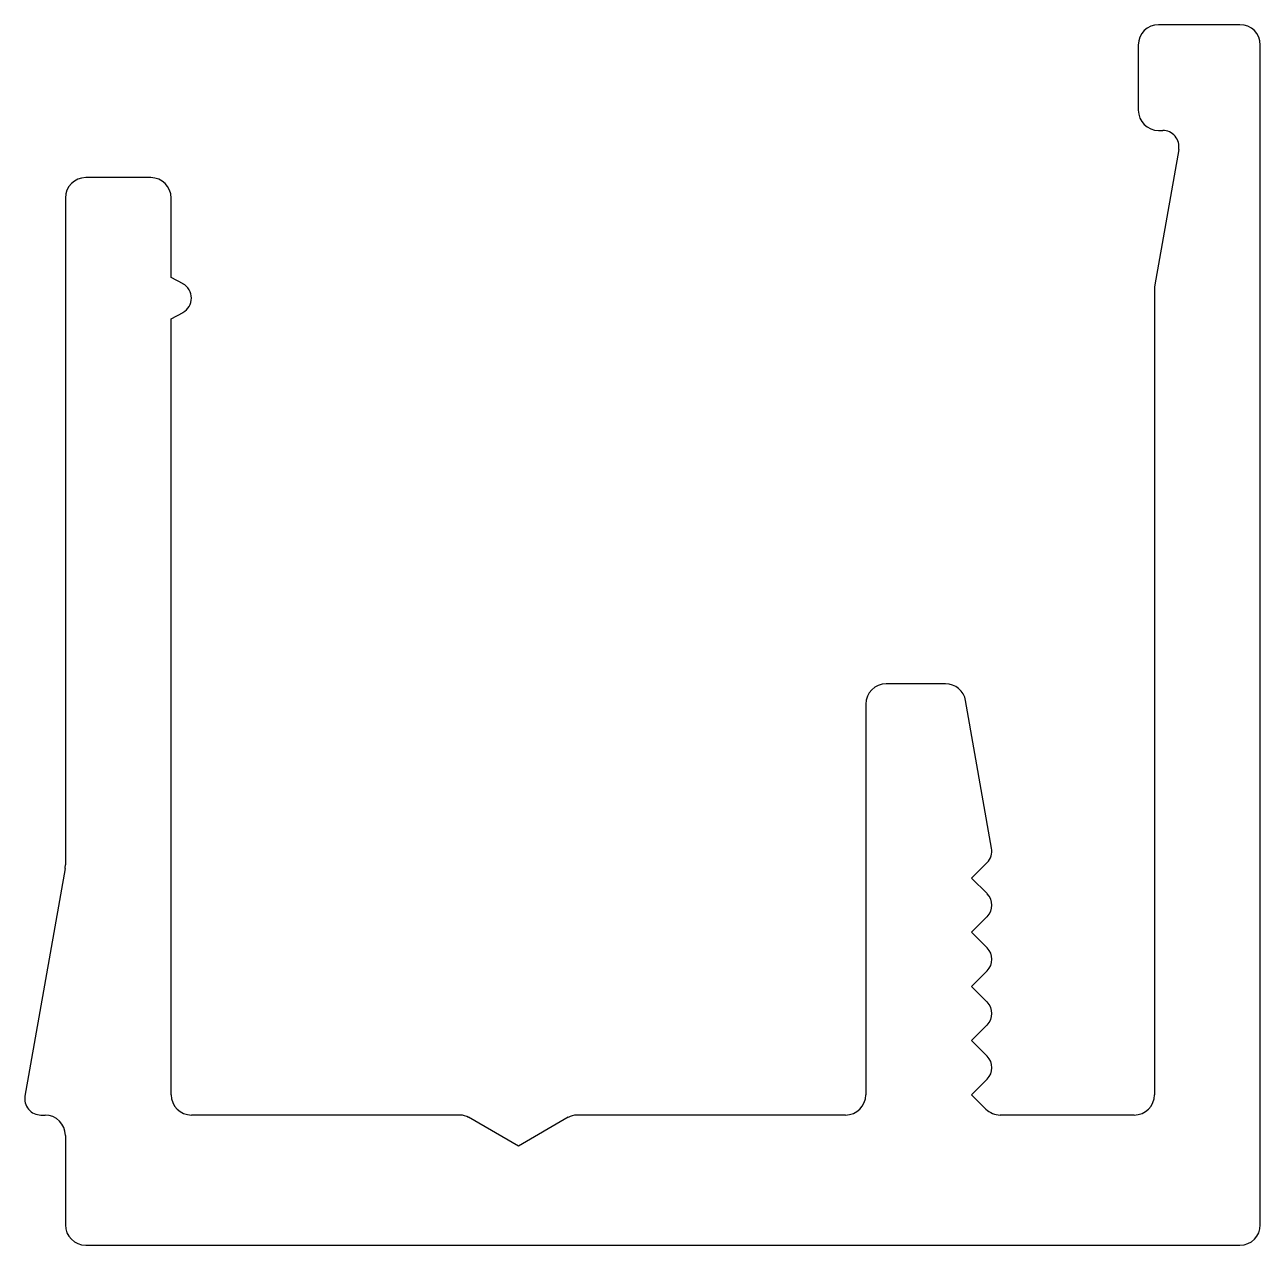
# Model space of a CAD drawing. Extents: x -7.8 to 7.3, y 0.5 to 15.5.
import ezdxf

# ---------------------------------------------------------------- set-up
doc = ezdxf.new("R2010")
doc.units = 0
doc.layers.add('1', color=7, linetype='CONTINUOUS')

msp = doc.modelspace()

# ---------------------------------------------------------------- linework, layer by layer
at = {"layer": '1', "color": 7}
for p, q in [((7.095, 15.469), (6.095, 15.469)), ((5.845, 15.219), (5.845, 14.419)), ((7.345, 0.719), (7.345, 15.219)), ((6.095, 14.169), (6.145, 14.169)), ((6.342, 13.934), (6.049, 12.273)), ((-6.295, 13.589), (-7.095, 13.589)), ((-7.345, 13.339), (-7.345, 5.144)), ((-6.045, 12.364), (-6.045, 13.339)), ((-5.899, 12.284), (-6.045, 12.364)), ((6.045, 12.229), (6.045, 2.319)), ((-6.045, 11.854), (-5.899, 11.933)), ((-6.045, 2.319), (-6.045, 11.854)), ((3.476, 7.369), (2.745, 7.369)), ((4.042, 5.349), (3.722, 7.162)), ((2.495, 7.119), (2.495, 2.319)), ((3.795, 4.981), (3.986, 5.173)), ((-7.349, 5.1), (-7.842, 2.303)), ((3.986, 4.79), (3.795, 4.981)), ((3.795, 4.316), (3.986, 4.507)), ((3.986, 4.124), (3.795, 4.316)), ((3.795, 3.65), (3.986, 3.841)), ((3.986, 3.458), (3.795, 3.65)), ((3.795, 2.984), (3.986, 3.176)), ((3.986, 2.793), (3.795, 2.984)), ((3.795, 2.319), (3.986, 2.51)), ((3.972, 2.142), (3.795, 2.319)), ((-7.645, 2.069), (-7.595, 2.069)), ((-2.489, 2.069), (-5.795, 2.069)), ((-1.775, 1.688), (-2.388, 2.041)), ((-1.162, 2.041), (-1.775, 1.688)), ((2.245, 2.069), (-1.061, 2.069)), ((5.795, 2.069), (4.148, 2.069)), ((-7.345, 1.819), (-7.345, 0.719)), ((-7.095, 0.469), (7.095, 0.469))]:
    msp.add_line(p, q, dxfattribs=at)
for centre, radius, start, end in [((6.095, 15.219), 0.25, 90, 180), ((7.095, 15.219), 0.25, 360, 90), ((6.095, 14.419), 0.25, 180, 270), ((6.145, 13.969), 0.2, 350, 90), ((-7.095, 13.339), 0.25, 90, 180), ((-6.295, 13.339), 0.25, 0, 90), ((-5.995, 12.109), 0.2, 298.5831, 61.4169), ((6.295, 12.229), 0.25, 170, 180), ((2.745, 7.119), 0.25, 90, 180), ((3.476, 7.119), 0.25, 10, 90), ((3.845, 5.314), 0.2, 315, 10), ((-7.595, 5.144), 0.25, 350, 0), ((3.845, 4.648), 0.2, 315, 45), ((3.845, 3.983), 0.2, 315, 45), ((3.845, 3.317), 0.2, 315, 45), ((3.845, 2.651), 0.2, 315, 45), ((-7.645, 2.269), 0.2, 170, 270), ((-5.795, 2.319), 0.25, 180, 270), ((2.245, 2.319), 0.25, 270, 360), ((5.795, 2.319), 0.25, 270, 360), ((4.148, 2.319), 0.25, 225, 270), ((-7.595, 1.819), 0.25, 0, 90), ((-2.489, 1.865), 0.203, 60, 90), ((-1.061, 1.865), 0.203, 90, 120), ((-7.095, 0.719), 0.25, 180, 270), ((7.095, 0.719), 0.25, 270, 360)]:
    msp.add_arc(centre, radius, start, end, dxfattribs=at)

doc.saveas('drawing.dxf')
